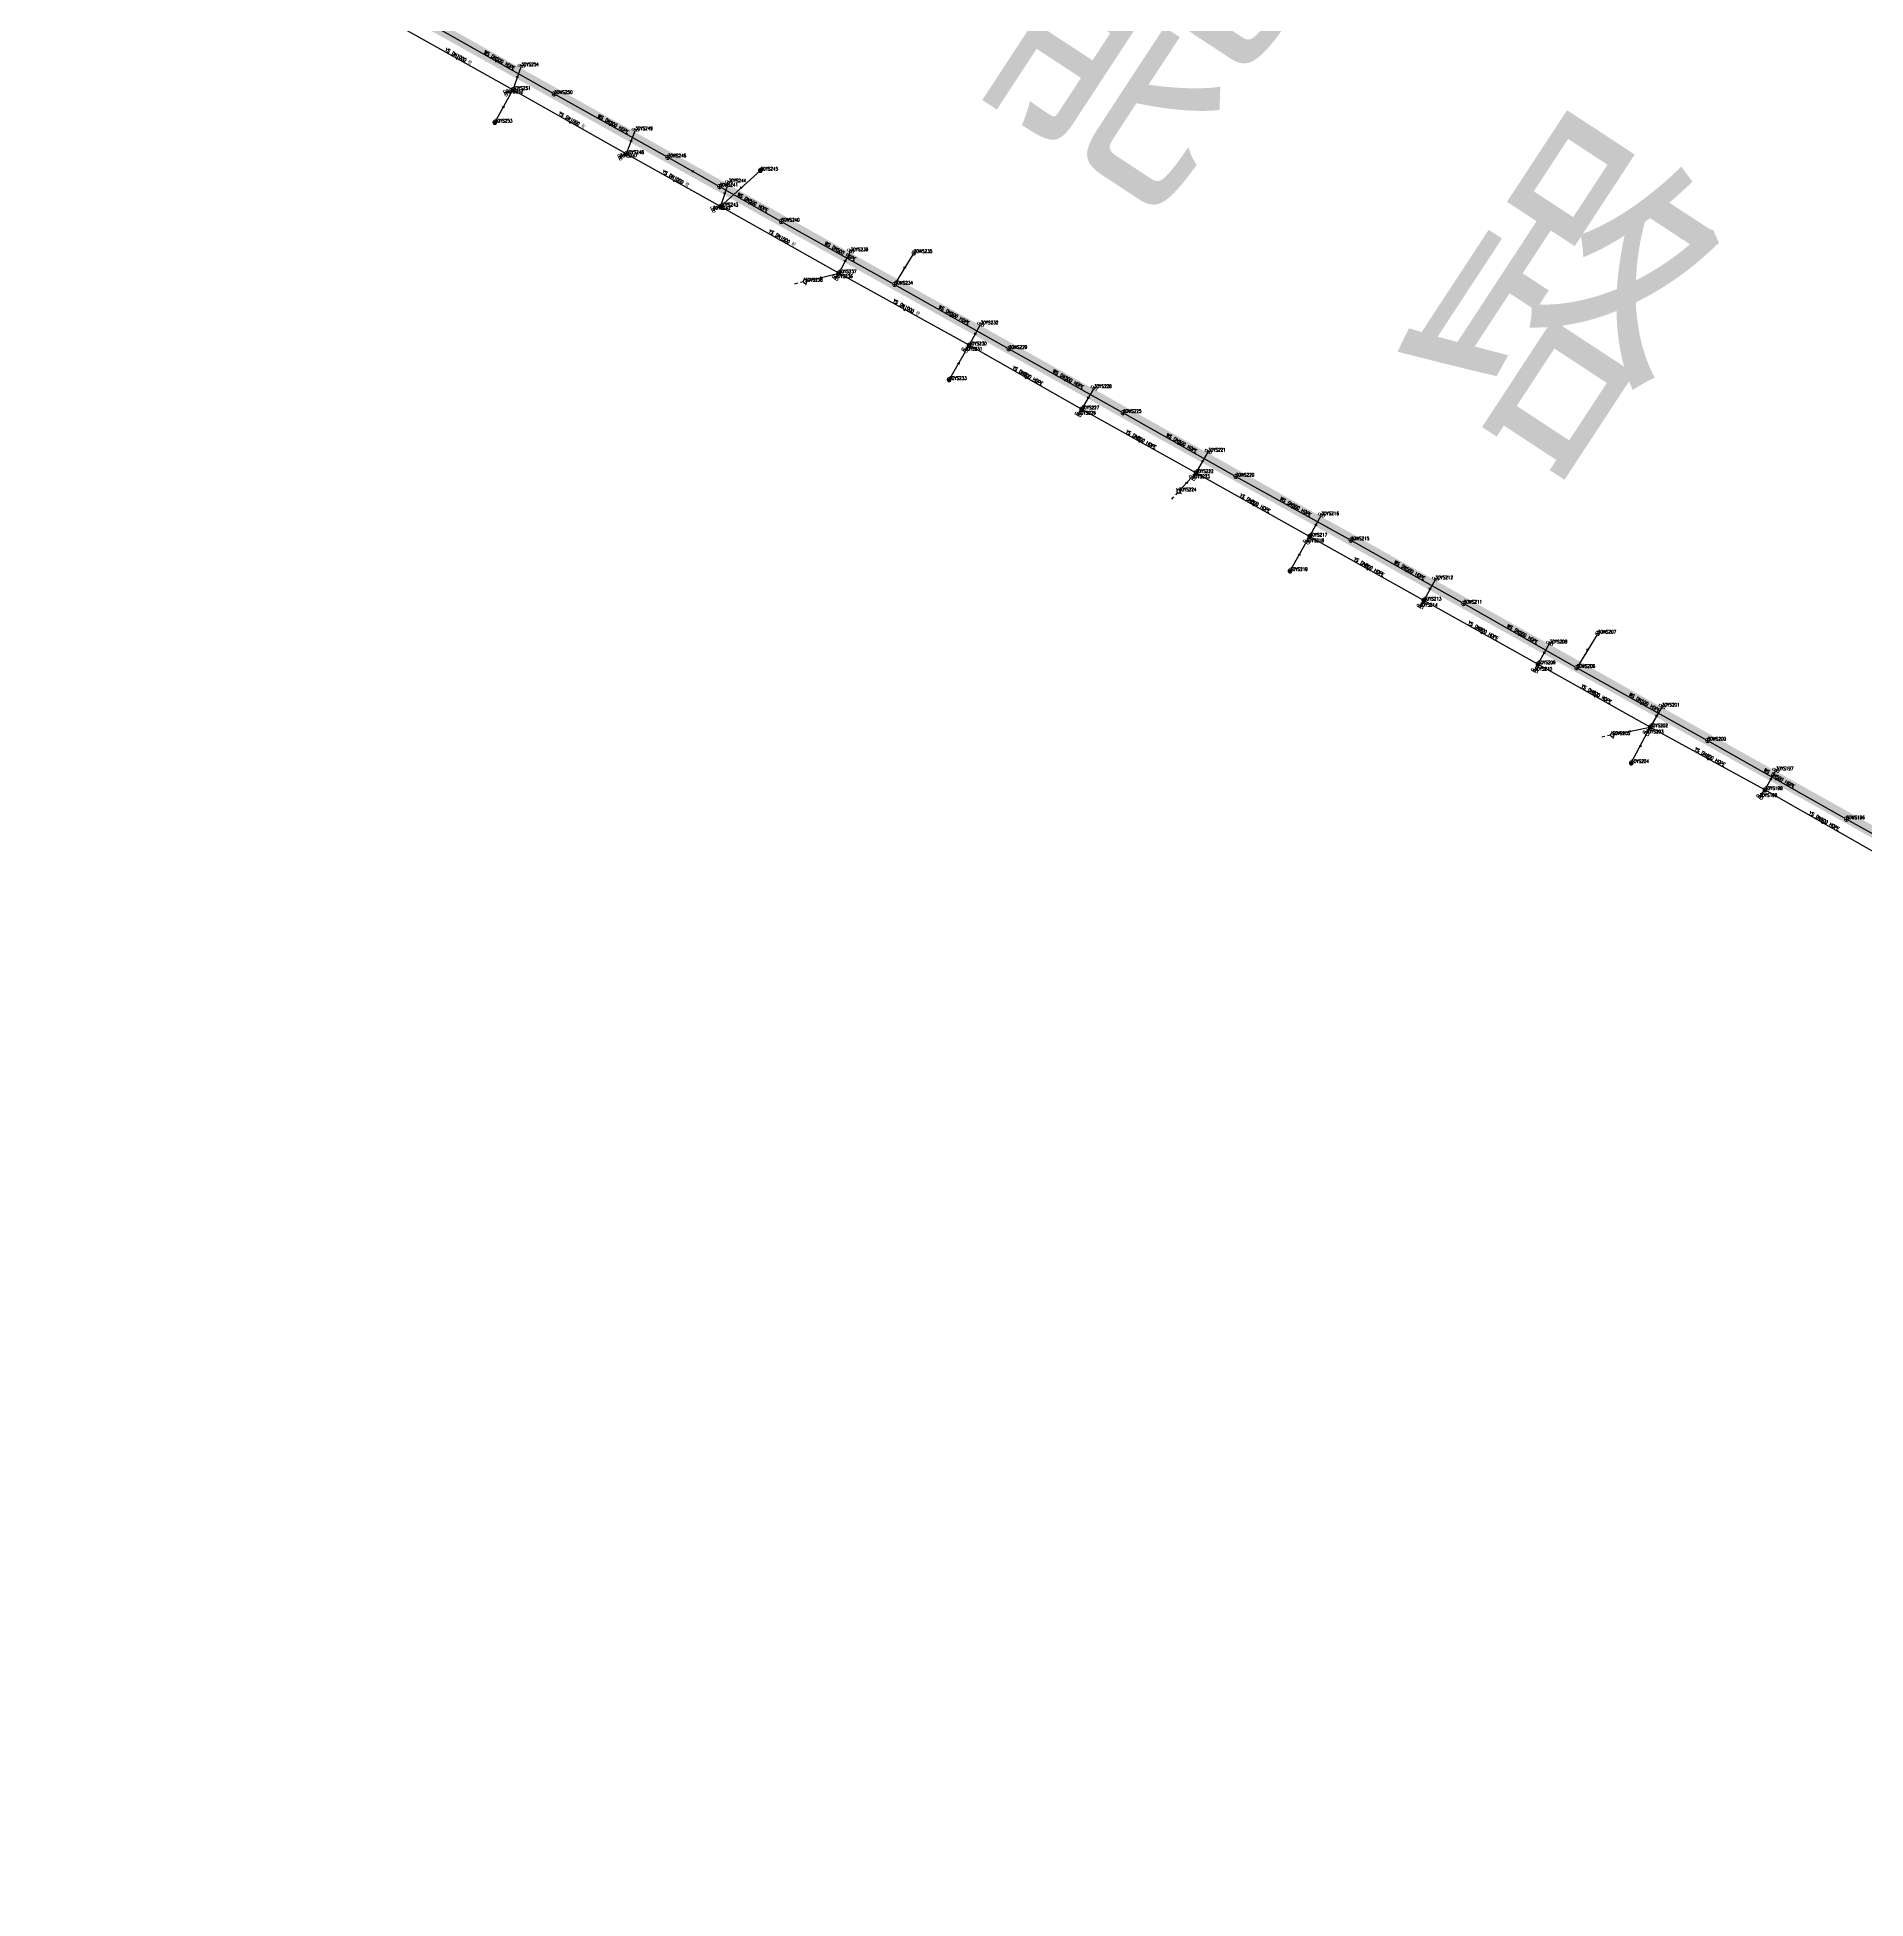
# Model space of a CAD drawing. Extents: x 78813 to 99477, y 2421021 to 2448125.
# Drawn here: x 81800 to 82290.7, y 2433021.2 to 2433520.9 of the extents above; entities that cross this region are included whole.
import ezdxf
from ezdxf.enums import TextEntityAlignment as Align

# ---------------------------------------------------------------- set-up
doc = ezdxf.new("R2010")
doc.units = 0
doc.set_wipeout_variables(frame=1)
doc.layers.get('0').update_dxf_attribs({"linetype": 'CONTINUOUS'})
for name, color, linetype in [('DX_WS', 16, 'CONTINUOUS'), ('DX_YS', 42, 'CONTINUOUS'), ('道路', 5, 'CONTINUOUS')]:
    doc.layers.add(name, color=color, linetype=linetype)
for name, color, linetype, true_color in [('WSLINE', 7, 'CONTINUOUS', 0x7f0000), ('YSANNEXE', 7, 'CONTINUOUS', 0xcc9900), ('YSLINE', 7, 'CONTINUOUS', 0xcc9900)]:
    doc.layers.add(name, color=color, linetype=linetype, true_color=true_color)
doc.layers.add('道路名称', color=7, linetype='CONTINUOUS', lineweight=0)
doc.styles.add('CcNameZT', font='txt.SHX', dxfattribs={"width": 0.8, "bigfont": 'HZTXT.SHX'})
doc.styles.get("Standard").update_dxf_attribs({"font": 'txt.shx', "bigfont": 'hztxt.shx'})
doc.styles.add('宋体0.7', font='', dxfattribs={"width": 0.7})
doc.styles.get('宋体0.7').set_extended_font_data('SimSun')

# ---------------------------------------------------------------- blocks, each defined once
blk = doc.blocks.new('PS污水井')
blk.add_lwpolyline([(1, 0), (1, 0.07), (0.99, 0.14), (0.98, 0.21), (0.96, 0.28), (0.94, 0.34), (0.91, 0.41), (0.88, 0.47), (0.85, 0.53), (0.81, 0.59), (0.77, 0.64), (0.72, 0.69), (0.67, 0.74), (0.62, 0.79), (0.56, 0.83), (0.5, 0.87), (0.44, 0.9), (0.37, 0.93), (0.31, 0.95), (0.24, 0.97), (0.17, 0.98), (0.1, 0.99), (0.03, 1), (-0.03, 1), (-0.1, 0.99), (-0.17, 0.98), (-0.24, 0.97), (-0.31, 0.95), (-0.37, 0.93), (-0.44, 0.9), (-0.5, 0.87), (-0.56, 0.83), (-0.62, 0.79), (-0.67, 0.74), (-0.72, 0.69), (-0.77, 0.64), (-0.81, 0.59), (-0.85, 0.53), (-0.88, 0.47), (-0.91, 0.41), (-0.94, 0.34), (-0.96, 0.28), (-0.98, 0.21), (-0.99, 0.14), (-1, 0.07), (-1, 0), (-1, -0.07), (-0.99, -0.14), (-0.98, -0.21), (-0.96, -0.28), (-0.94, -0.34), (-0.91, -0.41), (-0.88, -0.47), (-0.85, -0.53), (-0.81, -0.59), (-0.77, -0.64), (-0.72, -0.69), (-0.67, -0.74), (-0.62, -0.79), (-0.56, -0.83), (-0.5, -0.87), (-0.44, -0.9), (-0.37, -0.93), (-0.31, -0.95), (-0.24, -0.97), (-0.17, -0.98), (-0.1, -0.99), (-0.03, -1), (0.03, -1), (0.1, -0.99), (0.17, -0.98), (0.24, -0.97), (0.31, -0.95), (0.37, -0.93), (0.44, -0.9), (0.5, -0.87), (0.56, -0.83), (0.62, -0.79), (0.67, -0.74), (0.72, -0.69), (0.77, -0.64), (0.81, -0.59), (0.85, -0.53), (0.88, -0.47), (0.91, -0.41), (0.94, -0.34), (0.96, -0.28), (0.98, -0.21), (0.99, -0.14), (1, 0)], close=True)
blk.add_wipeout([(1, 0), (1, 0.07), (0.99, 0.14), (0.98, 0.21), (0.96, 0.28), (0.94, 0.34), (0.91, 0.41), (0.88, 0.47), (0.85, 0.53), (0.81, 0.59), (0.77, 0.64), (0.72, 0.69), (0.67, 0.74), (0.62, 0.79), (0.56, 0.83), (0.5, 0.87), (0.44, 0.9), (0.37, 0.93), (0.31, 0.95), (0.24, 0.97), (0.17, 0.98), (0.1, 0.99), (0.03, 1), (-0.03, 1), (-0.1, 0.99), (-0.17, 0.98), (-0.24, 0.97), (-0.31, 0.95), (-0.37, 0.93), (-0.44, 0.9), (-0.5, 0.87), (-0.56, 0.83), (-0.62, 0.79), (-0.67, 0.74), (-0.72, 0.69), (-0.77, 0.64), (-0.81, 0.59), (-0.85, 0.53), (-0.88, 0.47), (-0.91, 0.41), (-0.94, 0.34), (-0.96, 0.28), (-0.98, 0.21), (-0.99, 0.14), (-1, 0.07), (-1, 0), (-1, -0.07), (-0.99, -0.14), (-0.98, -0.21), (-0.96, -0.28), (-0.94, -0.34), (-0.91, -0.41), (-0.88, -0.47), (-0.85, -0.53), (-0.81, -0.59), (-0.77, -0.64), (-0.72, -0.69), (-0.67, -0.74), (-0.62, -0.79), (-0.56, -0.83), (-0.5, -0.87), (-0.44, -0.9), (-0.37, -0.93), (-0.31, -0.95), (-0.24, -0.97), (-0.17, -0.98), (-0.1, -0.99), (-0.03, -1), (0.03, -1), (0.1, -0.99), (0.17, -0.98), (0.24, -0.97), (0.31, -0.95), (0.37, -0.93), (0.44, -0.9), (0.5, -0.87), (0.56, -0.83), (0.62, -0.79), (0.67, -0.74), (0.72, -0.69), (0.77, -0.64), (0.81, -0.59), (0.85, -0.53), (0.88, -0.47), (0.91, -0.41), (0.94, -0.34), (0.96, -0.28), (0.98, -0.21), (0.99, -0.14)])
for p, q in [((-1, 0), (0, 0)), ((0, 1), (0, 0)), ((0, 0), (0, -1)), ((0, 0), (1, 0))]:
    blk.add_line(p, q)
blk = doc.blocks.new('LX')
for p, q in [((-0.866, 0.5), (0, 0)), ((0, 0), (-0.866, -0.5))]:
    blk.add_line(p, q)
blk = doc.blocks.new('PS雨水井')
blk.add_lwpolyline([(1, 0), (1, 0.07), (0.99, 0.14), (0.98, 0.21), (0.96, 0.28), (0.94, 0.34), (0.91, 0.41), (0.88, 0.47), (0.85, 0.53), (0.81, 0.59), (0.77, 0.64), (0.72, 0.69), (0.67, 0.74), (0.62, 0.79), (0.56, 0.83), (0.5, 0.87), (0.44, 0.9), (0.37, 0.93), (0.31, 0.95), (0.24, 0.97), (0.17, 0.98), (0.1, 0.99), (0.03, 1), (-0.03, 1), (-0.1, 0.99), (-0.17, 0.98), (-0.24, 0.97), (-0.31, 0.95), (-0.37, 0.93), (-0.44, 0.9), (-0.5, 0.87), (-0.56, 0.83), (-0.62, 0.79), (-0.67, 0.74), (-0.72, 0.69), (-0.77, 0.64), (-0.81, 0.59), (-0.85, 0.53), (-0.88, 0.47), (-0.91, 0.41), (-0.94, 0.34), (-0.96, 0.28), (-0.98, 0.21), (-0.99, 0.14), (-1, 0.07), (-1, 0), (-1, -0.07), (-0.99, -0.14), (-0.98, -0.21), (-0.96, -0.28), (-0.94, -0.34), (-0.91, -0.41), (-0.88, -0.47), (-0.85, -0.53), (-0.81, -0.59), (-0.77, -0.64), (-0.72, -0.69), (-0.67, -0.74), (-0.62, -0.79), (-0.56, -0.83), (-0.5, -0.87), (-0.44, -0.9), (-0.37, -0.93), (-0.31, -0.95), (-0.24, -0.97), (-0.17, -0.98), (-0.1, -0.99), (-0.03, -1), (0.03, -1), (0.1, -0.99), (0.17, -0.98), (0.24, -0.97), (0.31, -0.95), (0.37, -0.93), (0.44, -0.9), (0.5, -0.87), (0.56, -0.83), (0.62, -0.79), (0.67, -0.74), (0.72, -0.69), (0.77, -0.64), (0.81, -0.59), (0.85, -0.53), (0.88, -0.47), (0.91, -0.41), (0.94, -0.34), (0.96, -0.28), (0.98, -0.21), (0.99, -0.14), (1, 0)], close=True)
blk.add_wipeout([(1, 0), (1, 0.07), (0.99, 0.14), (0.98, 0.21), (0.96, 0.28), (0.94, 0.34), (0.91, 0.41), (0.88, 0.47), (0.85, 0.53), (0.81, 0.59), (0.77, 0.64), (0.72, 0.69), (0.67, 0.74), (0.62, 0.79), (0.56, 0.83), (0.5, 0.87), (0.44, 0.9), (0.37, 0.93), (0.31, 0.95), (0.24, 0.97), (0.17, 0.98), (0.1, 0.99), (0.03, 1), (-0.03, 1), (-0.1, 0.99), (-0.17, 0.98), (-0.24, 0.97), (-0.31, 0.95), (-0.37, 0.93), (-0.44, 0.9), (-0.5, 0.87), (-0.56, 0.83), (-0.62, 0.79), (-0.67, 0.74), (-0.72, 0.69), (-0.77, 0.64), (-0.81, 0.59), (-0.85, 0.53), (-0.88, 0.47), (-0.91, 0.41), (-0.94, 0.34), (-0.96, 0.28), (-0.98, 0.21), (-0.99, 0.14), (-1, 0.07), (-1, 0), (-1, -0.07), (-0.99, -0.14), (-0.98, -0.21), (-0.96, -0.28), (-0.94, -0.34), (-0.91, -0.41), (-0.88, -0.47), (-0.85, -0.53), (-0.81, -0.59), (-0.77, -0.64), (-0.72, -0.69), (-0.67, -0.74), (-0.62, -0.79), (-0.56, -0.83), (-0.5, -0.87), (-0.44, -0.9), (-0.37, -0.93), (-0.31, -0.95), (-0.24, -0.97), (-0.17, -0.98), (-0.1, -0.99), (-0.03, -1), (0.03, -1), (0.1, -0.99), (0.17, -0.98), (0.24, -0.97), (0.31, -0.95), (0.37, -0.93), (0.44, -0.9), (0.5, -0.87), (0.56, -0.83), (0.62, -0.79), (0.67, -0.74), (0.72, -0.69), (0.77, -0.64), (0.81, -0.59), (0.85, -0.53), (0.88, -0.47), (0.91, -0.41), (0.94, -0.34), (0.96, -0.28), (0.98, -0.21), (0.99, -0.14)])
for p, q in [((-1, 0), (0, 0)), ((-0.88, 0.48), (0, 0.47)), ((0, 1), (0, 0)), ((0, 0.47), (0.88, 0.47)), ((0, 0), (0, -1)), ((0, 0), (1, 0)), ((-0.88, -0.48), (0, -0.48)), ((0, -0.48), (0.88, -0.48))]:
    blk.add_line(p, q)
blk = doc.blocks.new('PS雨篦')
blk.add_lwpolyline([(-1.5, 0.5), (0, 0.5), (1.5, 0.5), (1.5, -0.5), (0, -0.5), (-1.5, -0.5)], close=True)
blk.add_wipeout([(-1.5, 0.5), (0, 0.5), (1.5, 0.5), (1.5, -0.5), (0, -0.5), (-1.5, -0.5)])
for p, q in [((-0.51, -0.5), (-0.51, 0.5)), ((0.49, -0.5), (0.49, 0.5))]:
    blk.add_line(p, q)
blk = doc.blocks.new('PS预留口')
blk.add_lwpolyline([(4.2, 0), (5.8, 0)])
blk.add_wipeout([(1, 0), (1, 0.07), (0.99, 0.14), (0.98, 0.21), (0.96, 0.28), (0.94, 0.34), (0.91, 0.41), (0.88, 0.47), (0.85, 0.53), (0.81, 0.59), (0.77, 0.64), (0.72, 0.69), (0.67, 0.74), (0.62, 0.79), (0.56, 0.83), (0.5, 0.87), (0.44, 0.9), (0.37, 0.93), (0.31, 0.95), (0.24, 0.97), (0.17, 0.98), (0.1, 0.99), (0.03, 1), (-0.03, 1), (-0.1, 0.99), (-0.17, 0.98), (-0.24, 0.97), (-0.31, 0.95), (-0.37, 0.93), (-0.44, 0.9), (-0.5, 0.87), (-0.56, 0.83), (-0.62, 0.79), (-0.67, 0.74), (-0.72, 0.69), (-0.77, 0.64), (-0.81, 0.59), (-0.85, 0.53), (-0.88, 0.47), (-0.91, 0.41), (-0.94, 0.34), (-0.96, 0.28), (-0.98, 0.21), (-0.99, 0.14), (-1, 0.07), (-1, 0), (-1, -0.07), (-0.99, -0.14), (-0.98, -0.21), (-0.96, -0.28), (-0.94, -0.34), (-0.91, -0.41), (-0.88, -0.47), (-0.85, -0.53), (-0.81, -0.59), (-0.77, -0.64), (-0.72, -0.69), (-0.67, -0.74), (-0.62, -0.79), (-0.56, -0.83), (-0.5, -0.87), (-0.44, -0.9), (-0.37, -0.93), (-0.31, -0.95), (-0.24, -0.97), (-0.17, -0.98), (-0.1, -0.99), (-0.03, -1), (0.03, -1), (0.1, -0.99), (0.17, -0.98), (0.24, -0.97), (0.31, -0.95), (0.37, -0.93), (0.44, -0.9), (0.5, -0.87), (0.56, -0.83), (0.62, -0.79), (0.67, -0.74), (0.72, -0.69), (0.77, -0.64), (0.81, -0.59), (0.85, -0.53), (0.88, -0.47), (0.91, -0.41), (0.94, -0.34), (0.96, -0.28), (0.98, -0.21), (0.99, -0.14)])
blk.add_line((1, 0), (2.6, 0))
blk.add_lwpolyline([(1, 0), (1, 0.07), (0.99, 0.14), (0.98, 0.21), (0.96, 0.28), (0.94, 0.34), (0.91, 0.41), (0.88, 0.47), (0.85, 0.53), (0.81, 0.59), (0.77, 0.64), (0.72, 0.69), (0.67, 0.74), (0.62, 0.79), (0.56, 0.83), (0.5, 0.87), (0.44, 0.9), (0.37, 0.93), (0.31, 0.95), (0.24, 0.97), (0.17, 0.98), (0.1, 0.99), (0.03, 1), (-0.03, 1), (-0.1, 0.99), (-0.17, 0.98), (-0.24, 0.97), (-0.31, 0.95), (-0.37, 0.93), (-0.44, 0.9), (-0.5, 0.87), (-0.56, 0.83), (-0.62, 0.79), (-0.67, 0.74), (-0.72, 0.69), (-0.77, 0.64), (-0.81, 0.59), (-0.85, 0.53), (-0.88, 0.47), (-0.91, 0.41), (-0.94, 0.34), (-0.96, 0.28), (-0.98, 0.21), (-0.99, 0.14), (-1, 0.07), (-1, 0), (-1, -0.07), (-0.99, -0.14), (-0.98, -0.21), (-0.96, -0.28), (-0.94, -0.34), (-0.91, -0.41), (-0.88, -0.47), (-0.85, -0.53), (-0.81, -0.59), (-0.77, -0.64), (-0.72, -0.69), (-0.67, -0.74), (-0.62, -0.79), (-0.56, -0.83), (-0.5, -0.87), (-0.44, -0.9), (-0.37, -0.93), (-0.31, -0.95), (-0.24, -0.97), (-0.17, -0.98), (-0.1, -0.99), (-0.03, -1), (0.03, -1), (0.1, -0.99), (0.17, -0.98), (0.24, -0.97), (0.31, -0.95), (0.37, -0.93), (0.44, -0.9), (0.5, -0.87), (0.56, -0.83), (0.62, -0.79), (0.67, -0.74), (0.72, -0.69), (0.77, -0.64), (0.81, -0.59), (0.85, -0.53), (0.88, -0.47), (0.91, -0.41), (0.94, -0.34), (0.96, -0.28), (0.98, -0.21), (0.99, -0.14), (1, 0)], close=True)
for points in [[(0, 1), (0, 2)], [(0, -2), (0, -1)]]:
    blk.add_lwpolyline(points)

msp = doc.modelspace()

# ---------------------------------------------------------------- linework, layer by layer
at = {"layer": 'WSLINE'}
for p, q in [((81908.13, 2433522.91), (81938.73, 2433505.67)), ((81938.73, 2433505.67), (81969.21, 2433488.64)), ((81969.21, 2433488.64), (81983.11, 2433480.79)), ((81983.11, 2433480.79), (81999.69, 2433471.42)), ((81999.69, 2433471.42), (82030.11, 2433454.53)), ((82035.27, 2433462.99), (82030.11, 2433454.53)), ((82030.11, 2433454.53), (82060.75, 2433437.25)), ((82060.75, 2433437.25), (82091.4, 2433420.09)), ((82091.4, 2433420.09), (82121.68, 2433402.98)), ((82121.68, 2433402.98), (82152.54, 2433385.88)), ((82152.54, 2433385.88), (82182.82, 2433368.88)), ((82182.82, 2433368.88), (82213.15, 2433351.65)), ((82218.8, 2433360.85), (82213.15, 2433351.65)), ((82213.15, 2433351.65), (82248.29, 2433332.11)), ((82248.29, 2433332.11), (82285.52, 2433311)), ((82285.52, 2433311), (82304.92, 2433300.19))]:
    msp.add_line(p, q, dxfattribs=at)
at = {"layer": 'YSLINE'}
for p, q in [((81927.68, 2433506.76), (81897.15, 2433523.84)), ((81929.87, 2433513.14), (81927.68, 2433506.76)), ((81922.81, 2433498.01), (81927.68, 2433506.76)), ((81925.69, 2433505.88), (81927.68, 2433506.76)), ((81960.47, 2433495.96), (81958.07, 2433489.56)), ((81956.36, 2433488.67), (81958.07, 2433489.56)), ((81981.33, 2433474.6), (81983.38, 2433475.48)), ((82018.28, 2433463.46), (82015.13, 2433457.57)), ((82006.07, 2433455.33), (82015.13, 2433457.57)), ((82014.13, 2433456.26), (82015.13, 2433457.57)), ((82053.19, 2433443.83), (82050.09, 2433438.21)), ((82044.72, 2433428.95), (82050.09, 2433438.21)), ((82048.92, 2433436.8), (82050.09, 2433438.21)), ((82083.62, 2433426.73), (82080.27, 2433421.02)), ((82079.36, 2433419.63), (82080.27, 2433421.02)), ((82114.24, 2433409.67), (82110.95, 2433403.94)), ((82106.36, 2433399.03), (82110.95, 2433403.94)), ((82109.96, 2433402.56), (82110.95, 2433403.94)), ((82144.61, 2433392.61), (82141.48, 2433386.88)), ((82136.23, 2433377.61), (82141.48, 2433386.88)), ((82140.57, 2433385.36), (82141.48, 2433386.88)), ((82175.22, 2433375.41), (82172.12, 2433369.71)), ((82171.08, 2433368.06), (82172.12, 2433369.71)), ((82205.88, 2433358.19), (82202.75, 2433352.62)), ((82201.81, 2433350.88), (82202.75, 2433352.62)), ((82236.05, 2433341.24), (82232.89, 2433335.71)), ((82222.73, 2433333.6), (82232.89, 2433335.71)), ((82227.8, 2433326.08), (82232.89, 2433335.71)), ((82231.72, 2433334.04), (82232.89, 2433335.71)), ((82266.6, 2433324.14), (82263.67, 2433318.84)), ((82262.25, 2433316.95), (82263.67, 2433318.84))]:
    msp.add_line(p, q, dxfattribs=at)

# ---------------------------------------------------------------- block references
at = {"layer": 'DX_WS', "yscale": 0.5, "zscale": 0.5}
for p, xscale, rotation in [((81923.43, 2433514.29), 0.5000000000228176, 330.5966477847776), ((81953.97, 2433497.15), 0.5000000000228176, 330.5966477847776), ((81976.16, 2433484.72), 0.5000000000228176, 330.5966477847776), ((81991.4, 2433476.11), 0.5000000000228176, 330.5966477847776), ((82014.9, 2433462.98), 0.4999999999099169, 331.169605605388), ((82032.69, 2433458.76), 0.4999999999019759, 238.350442767909), ((82045.43, 2433445.89), 0.5000000000228176, 330.5966477847776), ((82076.08, 2433428.67), 0.5000000000228176, 330.5966477847776), ((82106.54, 2433411.53), 0.5000000000228176, 330.5966477847776), ((82137.11, 2433394.43), 0.4999999999099169, 331.169605605388), ((82167.68, 2433377.38), 0.5000000000228176, 330.5966477847776), ((82197.98, 2433360.27), 0.5000000000228176, 330.5966477847776), ((82215.98, 2433356.25), 0.4999999999019759, 238.350442767909), ((82230.72, 2433341.88), 0.4999999999099169, 331.169605605388), ((82266.9, 2433321.56), 0.5000000000228176, 330.5966477847776)]:
    msp.add_blockref('LX', p, dxfattribs=dict(at, xscale=xscale, rotation=rotation))
at = {"layer": 'YSANNEXE', "yscale": 0.5, "zscale": 0.5}
for p, xscale, rotation in [((81912.42, 2433515.3), 0.4999999999104384, 150.687900137112), ((81925.25, 2433502.39), 0.5000000000844603, 60.7335262895725), ((81942.88, 2433498.16), 0.4999999999104384, 150.687900137112), ((81970.73, 2433482.52), 0.4999999999104384, 150.687900137112), ((81999.26, 2433466.53), 0.4999999999104384, 150.687900137112), ((82010.6, 2433456.45), 0.5000000000391495, 13.75098710020015), ((82032.61, 2433447.89), 0.5000000000767706, 151.2608578973531), ((82065.18, 2433429.61), 0.5000000000581442, 150.1149423128738), ((82095.61, 2433412.48), 0.4999999999104384, 150.687900137112), ((82126.22, 2433395.41), 0.4999999999104384, 150.687900137112), ((82156.8, 2433378.3), 0.4999999999104384, 150.687900137112), ((82187.44, 2433361.17), 0.4999999999104384, 150.687900137112), ((82217.82, 2433344.16), 0.4999999999104384, 150.687900137112), ((82227.81, 2433334.65), 0.5000000000372794, 11.4591559223993), ((82248.28, 2433327.27), 0.5000000000767706, 151.2608578973531), ((82278.96, 2433310.13), 0.5000000000581442, 150.1149423128738)]:
    msp.add_blockref('LX', p, dxfattribs=dict(at, xscale=xscale, rotation=rotation))

# ---------------------------------------------------------------- texts
at = {"layer": 'DX_WS', "style": 'CcNameZT', "width": 0.8}
for rotation, p in [(330.5966, (81923.55, 2433514.5, 0.03)), (330.8114, (81954.09, 2433497.37, -0.03)), (330.5249, (81991.53, 2433476.33, -0.02)), (330.9523, (82015.02, 2433463.2, -0.09)), (330.5866, (82045.55, 2433446.11, -0.14)), (330.7475, (82076.2, 2433428.89, -0.2)), (330.524, (82106.66, 2433411.75, -0.21)), (331.0086, (82137.23, 2433394.64, -0.31)), (330.6987, (82167.8, 2433377.6, -0.38)), (330.394, (82198.11, 2433360.48, -0.38)), (330.9313, (82230.84, 2433342.1, -0.42)), (330.4381, (82267.03, 2433321.77, -0.5))]:
    msp.add_text(' WS DN500 HDPE', height=0.9, rotation=rotation, dxfattribs=at).set_placement(p, align=Align.CENTER)
at = {"layer": 'DX_YS', "style": 'CcNameZT', "width": 0.8}
for s, rotation, p in [(' YS DN1000 砼', 330.7787, (81912.54, 2433515.52, 1.2)), (' YS DN1000 砼', 330.482, (81943, 2433498.38, 1.23)), (' YS DN1000 砼', 330.9158, (81970.85, 2433482.74, 1.29)), (' YS DN1000 砼', 331.0227, (82032.74, 2433448.11, 1.35)), (' YS DN800 HDPE', 330.3208, (82065.3, 2433429.83, 1.29)), (' YS DN800 HDPE', 330.9009, (82095.73, 2433412.69, 1.34)), (' YS DN800 HDPE', 330.8042, (82126.34, 2433395.62, 1.37)), (' YS DN800 HDPE', 330.7414, (82156.92, 2433378.51, 1.38)), (' YS DN800 HDPE', 330.8434, (82187.56, 2433361.39, 1.45)), (' YS DN800 HDPE', 330.6937, (82217.95, 2433344.38, 1.46))]:
    msp.add_text(s, height=0.9, rotation=rotation, dxfattribs=at).set_placement(p, align=Align.CENTER)

# ---------------------------------------------------------------- next in the draw order: block references
at = {"layer": 'DX_WS', "xscale": 0.5, "yscale": 0.5, "zscale": 0.5}
for p in [(81938.73, 2433505.67, -0.03), (81969.21, 2433488.64, -0.05), (81983.11, 2433480.79, -0.02), (81999.69, 2433471.42, -0.09), (82035.27, 2433462.99, -0.11), (82030.11, 2433454.53, -0.13), (82060.75, 2433437.25, -0.2), (82091.4, 2433420.09, -0.21), (82121.68, 2433402.98, -0.31), (82152.54, 2433385.88, -0.38), (82182.82, 2433368.88, -0.38), (82218.8, 2433360.85, -0.35), (82213.15, 2433351.65, -0.42), (82248.29, 2433332.11, -0.5), (82285.52, 2433311, -0.66)]:
    msp.add_blockref('PS污水井', p, dxfattribs=at)
at = {"layer": 'DX_YS', "yscale": 0.5, "zscale": 0.5}
for p, xscale, rotation in [((81929.87, 2433513.14, 2.38), 0.5000000000041203, 161.0434126302983), ((82083.62, 2433426.73, 2.54), 0.5000000000344941, 149.592812679563), ((82114.24, 2433409.67, 2.73), 0.4999999999913566, 150.2121159696252)]:
    msp.add_blockref('PS雨篦', p, dxfattribs=dict(at, xscale=xscale, rotation=rotation))
at = {"layer": 'DX_YS', "xscale": 0.5, "yscale": 0.5, "zscale": 0.5}
for p in [(81922.81, 2433498.01, 1.4), (82044.72, 2433428.95, 1.58), (82136.23, 2433377.61, 1.56), (82227.8, 2433326.08, 1.63)]:
    msp.add_blockref('PS雨水井', p, dxfattribs=at)

# ---------------------------------------------------------------- next in the draw order: linework, layer by layer
at = {"layer": 'YSLINE'}
for p, q in [((81958.07, 2433489.56), (81927.68, 2433506.76)), ((81983.38, 2433475.48), (81958.07, 2433489.56)), ((81994.1, 2433485.13), (81983.38, 2433475.48)), ((81985.52, 2433481.94), (81983.38, 2433475.48)), ((82015.13, 2433457.57), (81983.38, 2433475.48)), ((82050.09, 2433438.21), (82015.13, 2433457.57)), ((82080.27, 2433421.02), (82050.09, 2433438.21)), ((82110.95, 2433403.94), (82080.27, 2433421.02)), ((82141.48, 2433386.88), (82110.95, 2433403.94)), ((82172.12, 2433369.71), (82141.48, 2433386.88)), ((82202.75, 2433352.62), (82172.12, 2433369.71)), ((82232.89, 2433335.71), (82202.75, 2433352.62)), ((82263.67, 2433318.84), (82232.89, 2433335.71)), ((82294.25, 2433301.41), (82263.67, 2433318.84))]:
    msp.add_line(p, q, dxfattribs=at)

# ---------------------------------------------------------------- next in the draw order: block references
at = {"layer": 'YSANNEXE', "xscale": 0.4999999999013975, "yscale": 0.5, "zscale": 0.5, "rotation": 250.9555142638749}
msp.add_blockref('LX', (81928.78, 2433509.95), dxfattribs=at)

# ---------------------------------------------------------------- next in the draw order: texts
at = {"layer": 'DX_WS', "style": 'CcNameZT', "width": 0.8}
for s, p in [('30WS250', (81938.73, 2433505.67, -0.03)), ('30WS246', (81969.21, 2433488.64, -0.05)), ('30WS241', (81983.11, 2433480.79, -0.02)), ('30WS240', (81999.69, 2433471.42, -0.09)), ('30WS235', (82035.27, 2433462.99, -0.11)), ('30WS234', (82030.11, 2433454.53, -0.13)), ('30WS229', (82060.75, 2433437.25, -0.2)), ('30WS225', (82091.4, 2433420.09, -0.21)), ('30WS220', (82121.68, 2433402.98, -0.31)), ('30WS215', (82152.54, 2433385.88, -0.38)), ('30WS211', (82182.82, 2433368.88, -0.38)), ('30WS207', (82218.8, 2433360.85, -0.35)), ('30WS206', (82213.15, 2433351.65, -0.42)), ('30WS200', (82248.29, 2433332.11, -0.5)), ('30WS196', (82285.52, 2433311, -0.66))]:
    msp.add_text(s, height=0.9, dxfattribs=at).set_placement(p)
at = {"layer": 'DX_YS', "width": 0.8}
for s, p in [('30YS254', (81929.87, 2433513.14, 2.38)), ('30YS253', (81922.81, 2433498.01, 1.4)), ('30YS233', (82044.72, 2433428.95, 1.58)), ('30YS228', (82083.62, 2433426.73, 2.54)), ('30YS221', (82114.24, 2433409.67, 2.73)), ('30YS219', (82136.23, 2433377.61, 1.56)), ('30YS204', (82227.8, 2433326.08, 1.63))]:
    msp.add_text(s, height=0.9, dxfattribs=at).set_placement(p)
at = {"layer": 'DX_YS', "style": 'CcNameZT', "width": 0.8}
for s, rotation, p in [(' YS DN1000 砼', 330.5766, (81999.38, 2433466.74, 1.24)), (' YS DN600 HDPE', 331.2827, (82248.4, 2433327.49, 1.48)), (' YS DN600 HDPE', 330.3121, (82279.08, 2433310.34, 1.5))]:
    msp.add_text(s, height=0.9, rotation=rotation, dxfattribs=at).set_placement(p, align=Align.CENTER)

# ---------------------------------------------------------------- next in the draw order: block references
at = {"layer": 'DX_YS', "xscale": 0.5, "yscale": 0.5, "zscale": 0.5}
for p in [(81927.68, 2433506.76, 1.2), (81958.07, 2433489.56, 1.23), (81994.1, 2433485.13, 1.49), (81983.38, 2433475.48, 1.29), (82015.13, 2433457.57, 1.24), (82050.09, 2433438.21, 1.35), (82080.27, 2433421.02, 1.29), (82110.95, 2433403.94, 1.34), (82141.48, 2433386.88, 1.37), (82172.12, 2433369.71, 1.38), (82202.75, 2433352.62, 1.45), (82232.89, 2433335.71, 1.46), (82263.67, 2433318.84, 1.48)]:
    msp.add_blockref('PS雨水井', p, dxfattribs=at)
at = {"layer": 'DX_YS'}
for name, p, xscale, yscale, zscale, rotation in [('PS雨篦', (81960.47, 2433495.96, 2.41), 0.5000000000142015, 0.5, 0.5, 159.4959134972648), ('PS雨篦', (81985.52, 2433481.94, 2.37), 0.4999999999532375, 0.5, 0.5, 161.6529566857454), ('PS雨篦', (82018.28, 2433463.46, 2.49), 0.4999999999794651, 0.5, 0.5, 151.8876208914312), ('PS预留口', (82006.07, 2433455.33, 1.78), 0.5000000000506107, 0.5, 0.5, 193.8949049682194), ('PS雨篦', (82053.19, 2433443.83, 2.58), 0.4999999999093375, 0.5, 0.5, 151.1441790554145), ('PS雨篦', (82144.61, 2433392.61, 2.73), 0.5000000001107431, 0.5, 0.5, 151.3314239194478), ('PS雨篦', (82175.22, 2433375.41, 2.82), 0.4999999999837838, 0.5, 0.5, 151.44666753868), ('PS雨篦', (82205.88, 2433358.19, 2.88), 0.499999999960599, 0.5, 0.5, 150.6788815274199), ('PS雨篦', (82236.05, 2433341.24, 2.91), 0.499999999982376, 0.5, 0.5, 150.3052998971305), ('PS预留口', (82222.73, 2433333.6, 2.06), 0.4999999999885678, 0.5, 0.5, 191.6955234093365), ('PS雨篦', (82266.6, 2433324.14, 2.96), 0.5000000000003818, 0.5000000000003818, 0.5000000000003818, 151.0888373382643)]:
    msp.add_blockref(name, p, dxfattribs=dict(at, xscale=xscale, yscale=yscale, zscale=zscale, rotation=rotation))

# ---------------------------------------------------------------- next in the draw order: block references
at = {"layer": 'DX_YS', "yscale": 0.5, "zscale": 0.5}
for p, xscale, rotation in [((81925.69, 2433505.88, 2.28), 0.4999999998439759, 293.8342629053743), ((81956.36, 2433488.67, 2.41), 0.4999999999191531, 297.452362862314), ((81981.33, 2433474.6, 2.43), 0.4999999997949715, 293.3635911362937), ((82014.13, 2433456.26, 2.45), 0.4999999999288571, 322.7695818910473), ((82048.92, 2433436.8, 2.56), 0.5000000001035255, 320.3386192892568), ((82079.36, 2433419.63, 2.55), 0.5000000000105261, 326.8672107639421), ((82109.96, 2433402.56, 2.65), 0.4999999999529303, 324.0469723177178), ((82140.57, 2433385.36, 2.8), 0.5000000000502546, 329.0584511276355), ((82171.08, 2433368.06, 2.73), 0.499999999891948, 327.792302048116), ((82201.81, 2433350.88, 2.81), 0.5000000000425531, 331.6345209863386), ((82231.72, 2433334.04, 3.02), 0.4999999999511456, 324.853903628463), ((82262.25, 2433316.95, 2.9), 0.4999999999895527, 323.2269265669432)]:
    msp.add_blockref('PS雨篦', p, dxfattribs=dict(at, xscale=xscale, rotation=rotation))
at = {"layer": 'YSANNEXE', "yscale": 0.5, "zscale": 0.5}
for p, xscale, rotation in [((81959.27, 2433492.76), 0.4999999999280921, 249.2366408790303), ((81984.45, 2433478.71), 0.5000000001512336, 251.5284720688331), ((81988.74, 2433480.31), 0.500000000053506, 221.734666722504), ((82016.71, 2433460.52), 0.499999999794626, 241.7881895334622), ((82051.64, 2433441.02), 0.4999999998392679, 241.2152317395181), ((82081.94, 2433423.87), 0.4999999998796699, 239.4963583573507), ((82112.6, 2433406.8), 0.5000000000443101, 240.0693161619833), ((82143.05, 2433389.74), 0.4999999998392679, 241.2152317395181), ((82173.67, 2433372.56), 0.4999999998392679, 241.2152317395181), ((82204.32, 2433355.41), 0.5000000001494865, 240.6422739652456), ((82234.47, 2433338.47), 0.5000000000443101, 240.0693161619833), ((82265.13, 2433321.49), 0.4999999998392679, 241.2152317395181)]:
    msp.add_blockref('LX', p, dxfattribs=dict(at, xscale=xscale, rotation=rotation))

# ---------------------------------------------------------------- next in the draw order: texts
at = {"layer": 'DX_YS', "width": 0.8}
for s, p in [('30YS249', (81960.47, 2433495.96, 2.41)), ('30YS245', (81994.1, 2433485.13, 1.49)), ('30YS244', (81985.52, 2433481.94, 2.37)), ('30YS239', (82018.28, 2433463.46, 2.49)), ('30YS238', (82006.07, 2433455.33, 1.78)), ('30YS232', (82053.19, 2433443.83, 2.58)), ('30YS216', (82144.61, 2433392.61, 2.73)), ('30YS212', (82175.22, 2433375.41, 2.82)), ('30YS208', (82205.88, 2433358.19, 2.88)), ('30YS201', (82236.05, 2433341.24, 2.91)), ('30YS205', (82222.73, 2433333.6, 2.06)), ('30YS197', (82266.6, 2433324.14, 2.96))]:
    msp.add_text(s, height=0.9, dxfattribs=at).set_placement(p)

# ---------------------------------------------------------------- next in the draw order: block references
at = {"layer": 'DX_YS', "xscale": 0.4999999999201084, "yscale": 0.5, "zscale": 0.5, "rotation": 226.8577206830711}
msp.add_blockref('PS预留口', (82106.36, 2433399.03, 1.84), dxfattribs=at)
at = {"layer": 'YSANNEXE', "yscale": 0.5, "zscale": 0.5}
for p, xscale, rotation in [((82047.41, 2433433.58), 0.4999999998262299, 60.16056847741288), ((82138.86, 2433382.24), 0.5000000000844603, 60.7335262895725), ((82230.35, 2433330.89), 0.4999999998920629, 61.87944186832653)]:
    msp.add_blockref('LX', p, dxfattribs=dict(at, xscale=xscale, rotation=rotation))

# ---------------------------------------------------------------- next in the draw order: texts
at = {"layer": 'DX_YS', "width": 0.8}
for s, p in [('30YS252', (81925.69, 2433505.88, 2.28)), ('30YS251', (81927.68, 2433506.76, 1.2)), ('30YS247', (81956.36, 2433488.67, 2.41)), ('30YS248', (81958.07, 2433489.56, 1.23)), ('30YS242', (81981.33, 2433474.6, 2.43)), ('30YS243', (81983.38, 2433475.48, 1.29)), ('30YS237', (82015.13, 2433457.57, 1.24)), ('30YS236', (82014.13, 2433456.26, 2.45)), ('30YS230', (82050.09, 2433438.21, 1.35)), ('30YS231', (82048.92, 2433436.8, 2.56)), ('30YS226', (82079.36, 2433419.63, 2.55)), ('30YS227', (82080.27, 2433421.02, 1.29)), ('30YS223', (82109.96, 2433402.56, 2.65)), ('30YS222', (82110.95, 2433403.94, 1.34)), ('30YS218', (82140.57, 2433385.36, 2.8)), ('30YS217', (82141.48, 2433386.88, 1.37)), ('30YS214', (82171.08, 2433368.06, 2.73)), ('30YS213', (82172.12, 2433369.71, 1.38)), ('30YS209', (82202.75, 2433352.62, 1.45)), ('30YS210', (82201.81, 2433350.88, 2.81)), ('30YS203', (82231.72, 2433334.04, 3.02)), ('30YS202', (82232.89, 2433335.71, 1.46)), ('30YS198', (82263.67, 2433318.84, 1.48)), ('30YS199', (82262.25, 2433316.95, 2.9))]:
    msp.add_text(s, height=0.9, dxfattribs=at).set_placement(p)

# ---------------------------------------------------------------- next in the draw order: linework, layer by layer
at = {"layer": '道路', "const_width": 3, "flags": 128}
msp.add_lwpolyline([(82623.47, 2433022.72), (82684.76, 2433087.86), (81278.01, 2433876.01)], dxfattribs=at)

# ---------------------------------------------------------------- next in the draw order: block references
at = {"layer": 'YSANNEXE', "xscale": 0.5000000000658894, "yscale": 0.5, "zscale": 0.5, "rotation": 46.98253920664027}
msp.add_blockref('LX', (82108.66, 2433401.48), dxfattribs=at)

# ---------------------------------------------------------------- next in the draw order: texts
at = {"layer": 'DX_YS', "width": 0.8}
msp.add_text('30YS224', height=0.9, dxfattribs=at).set_placement((82106.36, 2433399.03, 1.84))
at = {"layer": '道路名称', "style": '宋体0.7', "width": 0.7}
msp.add_text('海  能  路', height=70, rotation=326.7618, dxfattribs=at).set_placement((81959.69, 2433616.45), align=Align.MIDDLE_LEFT)

doc.saveas('drawing.dxf')
